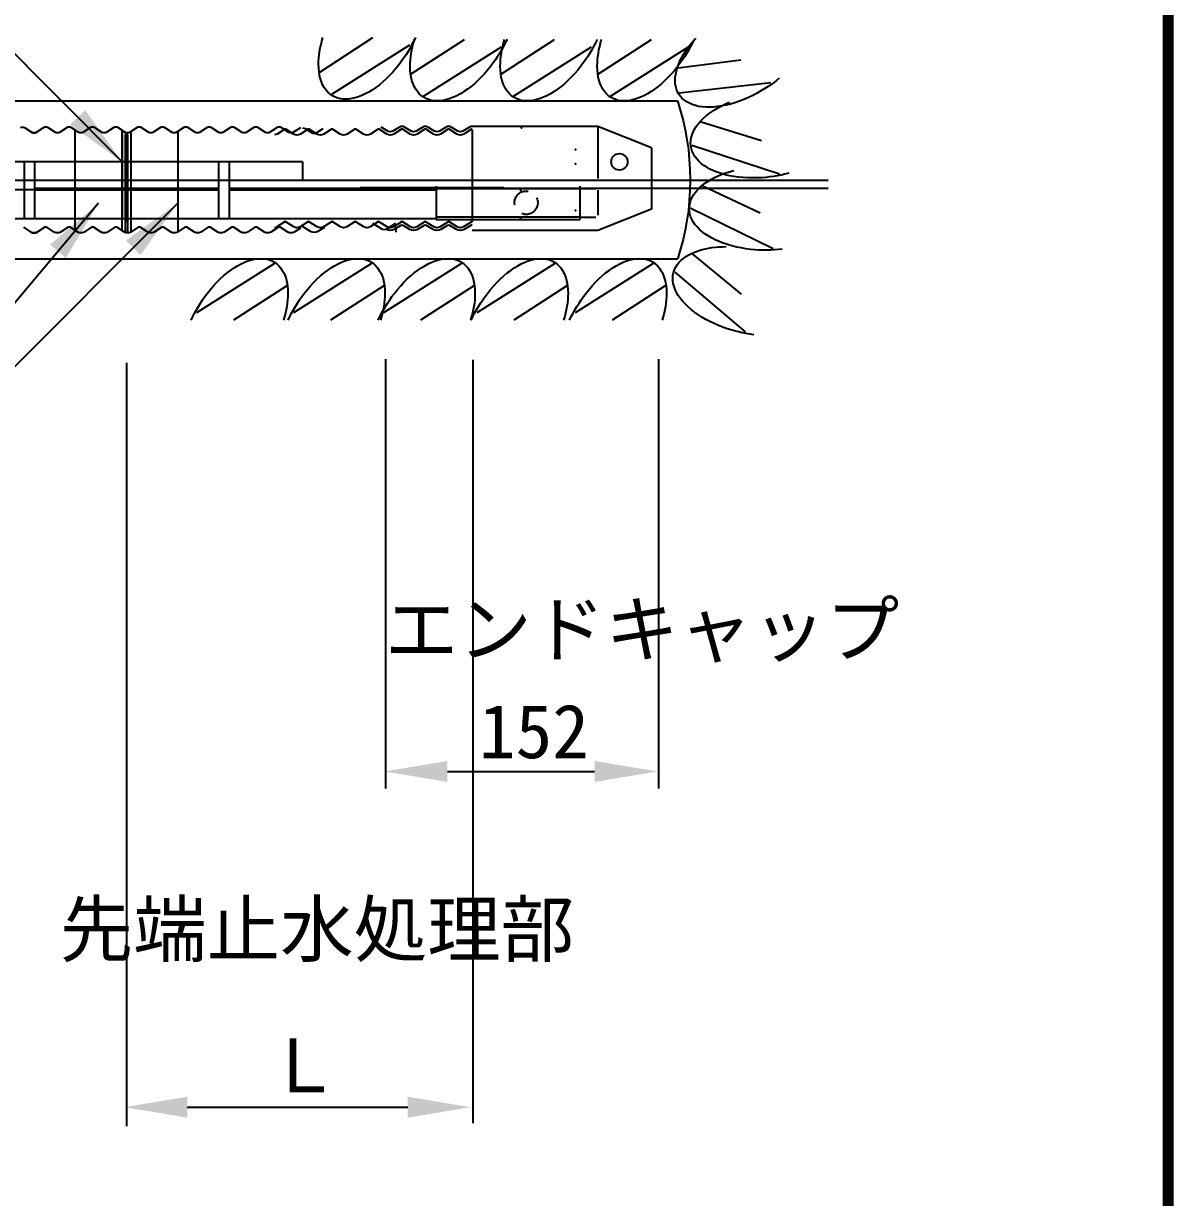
# Model space of a CAD drawing. Extents: x 510 to 34067, y -2197 to 5780.
# Drawn here: x 26121 to 26761, y 3546 to 4199 of the extents above; entities that cross this region are included whole.
import ezdxf

# ---------------------------------------------------------------- set-up
doc = ezdxf.new("R2010")
doc.units = 0
doc.linetypes.add('CENTER', pattern=[2, 1.25, -0.25, 0.25, -0.25])
doc.linetypes.add('HIDDENX2', pattern=[19.05, 12.7, -6.35])
doc.layers.get('0').update_dxf_attribs({"linetype": 'CONTINUOUS'})
doc.layers.get('DEFPOINTS').update_dxf_attribs({"linetype": 'CONTINUOUS'})
for name, color, linetype in [('DIM', 5, 'CONTINUOUS'), ('DRAW', 7, 'CONTINUOUS'), ('枠', 7, 'CONTINUOUS')]:
    doc.layers.add(name, color=color, linetype=linetype)
doc.styles.add('STYLE1', font='')
doc.styles.add('STYLE2', font='MSMINCHO.TTF')
doc.styles.get('STYLE1').set_extended_font_data('MS PGothic')
doc.dimstyles.get("Standard").update_dxf_attribs({"dimscale": 0, "dimtxt": 0.0001, "dimasz": 35, "dimexe": 0, "dimexo": 0, "dimgap": 0, "dimtad": 1, "dimdec": 4, "dimdsep": 46, "dimlunit": 6, "dimtxsty": 'STYLE2', "dimcen": 0, "dimadec": 0, "dimazin": 0, "dimtfac": 1, "dimtdec": 4, "dimtofl": 0, "dimtmove": 0, "dimatfit": 2, "dimfxl": 0, "dimtolj": 1, "dimtzin": 0, "dimarcsym": 0})
doc.dimstyles.new('STANDARD$7', dxfattribs={"dimscale": 0, "dimtxt": 0.0001, "dimasz": 35, "dimexe": 0, "dimexo": 0, "dimgap": 0, "dimtad": 1, "dimdec": 4, "dimdsep": 46, "dimlunit": 6, "dimtxsty": 'STYLE1', "dimcen": 0, "dimadec": 0, "dimazin": 0, "dimtfac": 1, "dimtdec": 4, "dimtofl": 0, "dimtmove": 0, "dimatfit": 2, "dimfxl": 0, "dimtolj": 1, "dimtzin": 0, "dimarcsym": 0})

# ---------------------------------------------------------------- blocks, each defined once
blk = doc.blocks.new('*D42')
at = {"layer": 'DEFPOINTS', "color": 0, "linetype": 'Continuous', "transparency": 16777216}
for p in [(26177.25, 3596.12), (26369.96, 3596.12), (26369.96, 3596.12)]:
    blk.add_point(p, dxfattribs=at)
at = {"layer": 'DIM', "color": 0, "linetype": 'Continuous', "lineweight": -2, "transparency": 16777216}
blk.add_line((26212.25, 3596.12), (26334.96, 3596.12), dxfattribs=at)
at = {"layer": 'DIM', "color": 0, "linetype": 'Continuous', "transparency": 16777216}
for points in [[(26212.25, 3601.95), (26212.25, 3590.29), (26177.25, 3596.12)], [(26334.96, 3601.95), (26334.96, 3590.29), (26369.96, 3596.12)]]:
    blk.add_solid(points, dxfattribs=at)
at = {"layer": 'DIM', "color": 0, "linetype": 'Continuous', "transparency": 16777216, "insert": (26273.6, 3596.12), "char_height": 0.0001, "attachment_point": 5, "style": 'STYLE2'}
blk.add_mtext('\\A1;192.7085', dxfattribs=at)
blk = doc.blocks.new('*D43')
at = {"layer": 'DEFPOINTS', "color": 0, "linetype": 'Continuous', "transparency": 16777216}
for p in [(26322.04, 3783.03), (26474.04, 3783.03), (26474.04, 3783.03)]:
    blk.add_point(p, dxfattribs=at)
at = {"layer": 'DIM', "color": 0, "linetype": 'Continuous', "lineweight": -2, "transparency": 16777216}
blk.add_line((26357.04, 3783.03), (26439.04, 3783.03), dxfattribs=at)
at = {"layer": 'DIM', "color": 0, "linetype": 'Continuous', "transparency": 16777216}
for points in [[(26357.04, 3788.86), (26357.04, 3777.19), (26322.04, 3783.03)], [(26439.04, 3788.86), (26439.04, 3777.19), (26474.04, 3783.03)]]:
    blk.add_solid(points, dxfattribs=at)
at = {"layer": 'DIM', "color": 0, "linetype": 'Continuous', "transparency": 16777216, "insert": (26398.04, 3783.03), "char_height": 0.0001, "attachment_point": 5, "style": 'STYLE2'}
blk.add_mtext('\\A1;152', dxfattribs=at)

msp = doc.modelspace()

# ---------------------------------------------------------------- linework, layer by layer
for p, q in [((26276.40494, 4122.3993), (26276.40494, 4112.3193)), ((26131.6287, 4106.8193), (26108.20494, 4106.8193)), ((26235.90543, 4106.75559), (26255.78012, 4106.75559)), ((26236.26035, 4107.81971), (26256.13504, 4107.81971))]:
    msp.add_line(p, q)
msp.add_lwpolyline([(18658.29709, 83.42352), (26758.29709, 83.42352), (26758.29709, 5739.42352), (18658.29709, 5739.42352)], close=True)
at = {"layer": 'DIM', "color": 0, "linetype": 'Continuous'}
for p, q in [((26178.40494, 4010.5404), (26178.40494, 3585.5404)), ((26322.51141, 4012.5404), (26322.51141, 3773.5404)), ((26371.21301, 4012.27504), (26371.21301, 3587.27504)), ((26474.51141, 4012.5404), (26474.51141, 3773.5404))]:
    msp.add_line(p, q, dxfattribs=at)
at = {"layer": 'DRAW', "color": 0, "linetype": 'Continuous'}
for p, q in [((26285.97899, 4172.40972), (26315.56519, 4191.60392)), ((26336.97899, 4171.40972), (26366.56519, 4190.60392)), ((26387.14319, 4171.40972), (26416.72939, 4190.60392)), ((26441.14319, 4171.40972), (26470.72939, 4190.60392)), ((26292.74639, 4160.07082), (26336.18709, 4187.49092)), ((26343.74639, 4159.07082), (26387.18709, 4186.49092)), ((26393.91059, 4159.07082), (26437.35129, 4186.49092)), ((26447.91059, 4159.07082), (26491.35129, 4186.49092)), ((26485.46039, 4174.8277), (26520.45089, 4179.2352)), ((26486.18449, 4160.7734), (26537.22839, 4166.5585)), ((23998.14615, 4156.36932), (26485.09293, 4156.36932)), ((26498.27749, 4144.7605), (26531.95639, 4134.2969)), ((26149.90494, 4084.13803), (26149.90494, 4140.05283)), ((26175.90494, 4084.13803), (26175.90494, 4140.05283)), ((26175.90494, 4140.05283), (26175.90494, 4090.8193)), ((26177.90494, 4138.80226), (26177.90494, 4088.8193)), ((26178.90494, 4088.8193), (26178.90494, 4138.52181)), ((26180.90494, 4139.35254), (26180.90494, 4083.43986)), ((26180.90494, 4139.35254), (26180.90494, 4090.8193)), ((26206.90494, 4139.35254), (26206.90494, 4083.43986)), ((26370.77014, 4140.34181), (26370.77014, 4089.1312)), ((26177.90494, 4082.9945), (26177.90494, 4137.32154)), ((26178.90494, 4137.32154), (26178.90494, 4082.82263)), ((26493.12229, 4131.6658), (26541.98629, 4115.8148)), ((19372.66355, 4112.3193), (26569.08724, 4112.3193)), ((26127.20494, 4107.8193), (26229.60494, 4107.8193)), ((26248.60494, 4107.8193), (26569.08724, 4107.8193)), ((26499.27749, 4109.1389), (26531.11309, 4093.9646)), ((26492.30189, 4096.9164), (26538.39559, 4074.2377)), ((26328.40494, 4086.31447), (26328.40494, 4083.3193)), ((24061.04848, 4068.36932), (26485.12832, 4068.36932)), ((26260.83279, 4065.83007), (26217.39209, 4038.40997)), ((26314.83279, 4065.83007), (26271.39209, 4038.40997)), ((26364.99699, 4065.83007), (26321.55629, 4038.40997)), ((26416.80599, 4065.83007), (26373.36519, 4038.40997)), ((26471.63029, 4065.83007), (26428.18949, 4038.40997)), ((26493.35749, 4071.1975), (26520.53269, 4048.7192)), ((26483.61239, 4061.0447), (26522.78569, 4027.8122)), ((26267.60019, 4053.49117), (26238.01399, 4034.29697)), ((26321.60019, 4053.49117), (26292.01399, 4034.29697)), ((26371.76439, 4053.49117), (26342.17819, 4034.29697)), ((26423.57339, 4053.49117), (26393.98719, 4034.29697)), ((26478.39769, 4053.49117), (26448.81139, 4034.29697))]:
    msp.add_line(p, q, dxfattribs=at)
at = {"layer": 'DRAW', "color": 0}
for p, q in [((26440.77014, 4142.16621), (26370.77014, 4142.16621)), ((26440.77014, 4142.16621), (26440.77014, 4113.16621)), ((26470.77014, 4130.16621), (26440.77014, 4142.16621)), ((26470.77014, 4130.16621), (26470.77014, 4096.16621)), ((26276.40494, 4122.3993), (25320.11862, 4122.3993)), ((26121.33647, 4122.04458), (26121.33647, 4090.46458)), ((26127.20494, 4122.3993), (26127.20494, 4090.8193)), ((26229.60494, 4122.3993), (26229.60494, 4090.8193)), ((26235.47346, 4122.3993), (26235.47346, 4090.8193)), ((26127.20494, 4106.8193), (26229.60494, 4106.8193)), ((26248.60494, 4106.8193), (26350.77014, 4106.8193)), ((26308.40494, 4108.0693), (26388.40494, 4108.0693)), ((26350.77014, 4108.91621), (26350.77014, 4090.41621)), ((26350.77014, 4107.66621), (26430.77014, 4107.66621)), ((26430.77014, 4108.91621), (26430.77014, 4090.41621)), ((26430.77014, 4107.66621), (26439.77014, 4107.66621)), ((26440.77014, 4106.66621), (26440.77014, 4092.66621)), ((26470.77014, 4096.16621), (26440.77014, 4084.16621)), ((25898.02876, 4090.8193), (26350.77014, 4090.8193)), ((26430.77014, 4091.66621), (26350.77014, 4091.66621)), ((26350.77014, 4090.41621), (26430.77014, 4090.41621)), ((26430.77014, 4091.66621), (26439.77014, 4091.66621)), ((26440.77014, 4084.16621), (26370.77014, 4084.16621))]:
    msp.add_line(p, q, dxfattribs=at)
at = {"layer": 'DRAW', "color": 0, "linetype": 'CENTER'}
msp.add_line((26202.98571, 4112.3193), (26427.98571, 4112.3193), dxfattribs=at)
at = {"layer": 'DRAW', "color": 0, "linetype": 'Continuous'}
for points in [[(26339.24929, 4191.60392), (26338.31569, 4189.64722), (26337.32599, 4187.71712), (26336.28009, 4185.81352), (26335.17819, 4183.93662), (26334.01999, 4182.08612), (26332.80579, 4180.26232), (26331.53539, 4178.46502), (26330.20889, 4176.69432), (26328.46019, 4174.50662), (26326.67779, 4172.43782), (26324.86159, 4170.48762), (26323.01169, 4168.65632), (26321.12799, 4166.94362), (26319.21059, 4165.34972), (26317.25939, 4163.87442), (26315.27459, 4162.51802), (26313.28929, 4161.30172), (26311.33749, 4160.24772), (26309.41899, 4159.35582), (26307.53389, 4158.62612), (26305.68199, 4158.05842), (26303.86349, 4157.65312), (26302.07829, 4157.40982), (26300.32659, 4157.32882), (26298.63709, 4157.40982), (26297.03899, 4157.65312), (26295.53229, 4158.05842), (26294.11699, 4158.62612), (26292.79309, 4159.35582), (26291.56069, 4160.24772), (26290.41959, 4161.30172), (26289.37009, 4162.51802), (26288.42859, 4163.87442), (26287.61229, 4165.34972), (26286.92099, 4166.94362), (26286.35479, 4168.65632), (26285.91359, 4170.48762), (26285.59759, 4172.43782), (26285.40659, 4174.50662), (26285.34069, 4176.69432), (26285.37619, 4178.46502), (26285.48839, 4180.26232), (26285.67709, 4182.08622), (26285.94249, 4183.93672), (26286.28429, 4185.81372), (26286.70279, 4187.71742), (26287.19789, 4189.64772), (26287.76959, 4191.60462)], [(26390.24929, 4190.60392), (26389.31569, 4188.64722), (26388.32599, 4186.71712), (26387.28009, 4184.81352), (26386.17819, 4182.93662), (26385.01999, 4181.08612), (26383.80579, 4179.26232), (26382.53539, 4177.46502), (26381.20889, 4175.69432), (26379.46019, 4173.50662), (26377.67779, 4171.43782), (26375.86159, 4169.48762), (26374.01169, 4167.65632), (26372.12799, 4165.94362), (26370.21059, 4164.34972), (26368.25939, 4162.87442), (26366.27459, 4161.51802), (26364.28929, 4160.30172), (26362.33749, 4159.24772), (26360.41899, 4158.35582), (26358.53389, 4157.62612), (26356.68199, 4157.05842), (26354.86349, 4156.65312), (26353.07829, 4156.40982), (26351.32659, 4156.32882), (26349.63709, 4156.40982), (26348.03899, 4156.65312), (26346.53229, 4157.05842), (26345.11699, 4157.62612), (26343.79309, 4158.35582), (26342.56069, 4159.24772), (26341.41959, 4160.30172), (26340.37009, 4161.51802), (26339.42859, 4162.87442), (26338.61229, 4164.34972), (26337.92099, 4165.94362), (26337.35479, 4167.65632), (26336.91359, 4169.48762), (26336.59759, 4171.43782), (26336.40659, 4173.50662), (26336.34069, 4175.69432), (26336.37619, 4177.46502), (26336.48839, 4179.26232), (26336.67709, 4181.08622), (26336.94249, 4182.93672), (26337.28429, 4184.81372), (26337.70279, 4186.71742), (26338.19789, 4188.64772), (26338.76959, 4190.60462)], [(26440.41349, 4190.60392), (26439.47989, 4188.64722), (26438.49019, 4186.71712), (26437.44429, 4184.81352), (26436.34239, 4182.93662), (26435.18419, 4181.08612), (26433.96999, 4179.26232), (26432.69959, 4177.46502), (26431.37309, 4175.69432), (26429.62439, 4173.50662), (26427.84199, 4171.43782), (26426.02579, 4169.48762), (26424.17589, 4167.65632), (26422.29219, 4165.94362), (26420.37479, 4164.34972), (26418.42359, 4162.87442), (26416.43879, 4161.51802), (26414.45359, 4160.30172), (26412.50179, 4159.24772), (26410.58329, 4158.35582), (26408.69819, 4157.62612), (26406.84629, 4157.05842), (26405.02779, 4156.65312), (26403.24259, 4156.40982), (26401.49079, 4156.32882), (26399.80129, 4156.40982), (26398.20319, 4156.65312), (26396.69649, 4157.05842), (26395.28129, 4157.62612), (26393.95739, 4158.35582), (26392.72499, 4159.24772), (26391.58389, 4160.30172), (26390.53439, 4161.51802), (26389.59289, 4162.87442), (26388.77649, 4164.34972), (26388.08519, 4165.94362), (26387.51899, 4167.65632), (26387.07779, 4169.48762), (26386.76179, 4171.43782), (26386.57079, 4173.50662), (26386.50489, 4175.69432), (26386.54039, 4177.46502), (26386.65259, 4179.26232), (26386.84129, 4181.08622), (26387.10669, 4182.93672), (26387.44849, 4184.81372), (26387.86699, 4186.71742), (26388.36209, 4188.64772), (26388.93379, 4190.60462)], [(26494.41349, 4190.60392), (26493.47989, 4188.64722), (26492.49019, 4186.71712), (26491.44429, 4184.81352), (26490.34239, 4182.93662), (26489.18419, 4181.08612), (26487.96999, 4179.26232), (26486.69959, 4177.46502), (26485.37309, 4175.69432), (26483.62439, 4173.50662), (26481.84199, 4171.43782), (26480.02579, 4169.48762), (26478.17589, 4167.65632), (26476.29219, 4165.94362), (26474.37479, 4164.34972), (26472.42359, 4162.87442), (26470.43879, 4161.51802), (26468.45359, 4160.30172), (26466.50179, 4159.24772), (26464.58329, 4158.35582), (26462.69819, 4157.62612), (26460.84629, 4157.05842), (26459.02779, 4156.65312), (26457.24259, 4156.40982), (26455.49079, 4156.32882), (26453.80129, 4156.40982), (26452.20319, 4156.65312), (26450.69649, 4157.05842), (26449.28129, 4157.62612), (26447.95739, 4158.35582), (26446.72499, 4159.24772), (26445.58389, 4160.30172), (26444.53439, 4161.51802), (26443.59289, 4162.87442), (26442.77649, 4164.34972), (26442.08519, 4165.94362), (26441.51899, 4167.65632), (26441.07779, 4169.48762), (26440.76179, 4171.43782), (26440.57079, 4173.50662), (26440.50489, 4175.69432), (26440.54039, 4177.46502), (26440.65259, 4179.26232), (26440.84129, 4181.08622), (26441.10669, 4182.93672), (26441.44849, 4184.81372), (26441.86699, 4186.71742), (26442.36209, 4188.64772), (26442.93379, 4190.60462)], [(26541.77519, 4168.9292), (26540.08309, 4167.5736), (26538.35219, 4166.2665), (26536.58229, 4165.0077), (26534.77339, 4163.7973), (26532.92539, 4162.6351), (26531.03849, 4161.5214), (26529.11259, 4160.456), (26527.14769, 4159.4391), (26524.62129, 4158.2303), (26522.11629, 4157.1432), (26519.63249, 4156.1776), (26517.16999, 4155.3338), (26514.72869, 4154.6114), (26512.30879, 4154.0106), (26509.91009, 4153.5314), (26507.53279, 4153.1738), (26505.21609, 4152.9425), (26503.00019, 4152.8428), (26500.88469, 4152.8745), (26498.86989, 4153.0379), (26496.95559, 4153.3326), (26495.14189, 4153.7589), (26493.42869, 4154.3167), (26491.81619, 4155.0061), (26490.33019, 4155.8142), (26488.99719, 4156.7286), (26487.81699, 4157.7492), (26486.78979, 4158.8761), (26485.91539, 4160.1092), (26485.19389, 4161.4485), (26484.62519, 4162.894), (26484.20949, 4164.4459), (26483.95209, 4166.0768), (26483.85899, 4167.7603), (26483.93009, 4169.4962), (26484.16559, 4171.2847), (26484.56529, 4173.1255), (26485.12929, 4175.0189), (26485.85749, 4176.9647), (26486.75009, 4178.9631), (26487.55259, 4180.5418), (26488.43569, 4182.1113), (26489.39929, 4183.6713), (26490.44349, 4185.222), (26491.56809, 4186.7632), (26492.77329, 4188.2951), (26494.05889, 4189.8176), (26495.42519, 4191.3308)], [(26485.09293, 4156.36932), (26485.28717, 4155.8192), (26486.90417, 4150.7232), (26488.30567, 4145.5298), (26489.49147, 4140.2386), (26490.46187, 4134.85), (26491.21647, 4129.3636), (26491.75557, 4123.7798), (26492.07897, 4118.0982), (26492.18687, 4112.3192), (26492.07897, 4106.54), (26491.75557, 4100.8586), (26491.21647, 4095.2746), (26490.46187, 4089.7884), (26489.49147, 4084.3996), (26488.30567, 4079.1086), (26486.90417, 4073.915), (26485.28717, 4068.8192), (26485.12832, 4068.36932)], [(26547.10649, 4116.092), (26545.00529, 4115.5578), (26542.88859, 4115.0839), (26540.75639, 4114.6701), (26538.60879, 4114.3166), (26536.44559, 4114.0231), (26534.26699, 4113.7899), (26532.07279, 4113.6167), (26529.86319, 4113.5038), (26527.06309, 4113.4485), (26524.33279, 4113.4952), (26521.67209, 4113.6437), (26519.08109, 4113.8942), (26516.55969, 4114.2465), (26514.10799, 4114.7007), (26511.72599, 4115.2568), (26509.41369, 4115.9149), (26507.20889, 4116.6627), (26505.15029, 4117.4888), (26503.23749, 4118.3929), (26501.47079, 4119.3752), (26499.84989, 4120.4355), (26498.37509, 4121.574), (26497.04609, 4122.7905), (26495.86329, 4124.0853), (26494.84479, 4125.4357), (26494.00959, 4126.8197), (26493.35739, 4128.2371), (26492.88839, 4129.6881), (26492.60239, 4131.1724), (26492.49969, 4132.6903), (26492.57999, 4134.2416), (26492.84349, 4135.8264), (26493.28389, 4137.4177), (26493.89559, 4138.9888), (26494.67859, 4140.5397), (26495.63289, 4142.0705), (26496.75839, 4143.581), (26498.05519, 4145.0715), (26499.52319, 4146.5417), (26501.16259, 4147.9918), (26502.54639, 4149.097), (26503.99969, 4150.1605), (26505.52239, 4151.182), (26507.11449, 4152.1618), (26508.77599, 4153.0996), (26510.50689, 4153.9957), (26512.30719, 4154.8499), (26514.17709, 4155.6624)], [(26543.50269, 4073.7796), (26541.34669, 4073.5515), (26539.18409, 4073.3853), (26537.01469, 4073.2808), (26534.83859, 4073.2382), (26532.65569, 4073.2571), (26530.46609, 4073.338), (26528.26969, 4073.4805), (26526.06669, 4073.6849), (26523.28749, 4074.0308), (26520.59189, 4074.4676), (26517.97979, 4074.9952), (26515.45129, 4075.6138), (26513.00619, 4076.3232), (26510.64479, 4077.1235), (26508.36679, 4078.0147), (26506.17239, 4078.9968), (26504.09739, 4080.0524), (26502.17799, 4081.1644), (26500.41419, 4082.3328), (26498.80619, 4083.5578), (26497.35369, 4084.8391), (26496.05689, 4086.1769), (26494.91569, 4087.5711), (26493.93029, 4089.0217), (26493.11549, 4090.5039), (26492.48679, 4091.9932), (26492.04419, 4093.4893), (26491.78759, 4094.9925), (26491.71699, 4096.5024), (26491.83239, 4098.0194), (26492.13379, 4099.5432), (26492.62139, 4101.074), (26493.28489, 4102.5859), (26494.11509, 4104.0534), (26495.11179, 4105.4764), (26496.27529, 4106.855), (26497.60529, 4108.189), (26499.10199, 4109.4786), (26500.76529, 4110.7236), (26502.59519, 4111.9242), (26504.12289, 4112.8201), (26505.71339, 4113.6647), (26507.36649, 4114.4579), (26509.08249, 4115.1998), (26510.86099, 4115.8903), (26512.70239, 4116.5295), (26514.60639, 4117.1174), (26516.57329, 4117.6539)], [(26527.62699, 4026.1226), (26525.48039, 4026.427), (26523.34249, 4026.7931), (26521.21309, 4027.2207), (26519.09229, 4027.7099), (26516.97989, 4028.2605), (26514.87609, 4028.8728), (26512.78079, 4029.5465), (26510.69409, 4030.2819), (26508.08309, 4031.2949), (26505.57539, 4032.3758), (26503.17079, 4033.5243), (26500.86939, 4034.7408), (26498.67099, 4036.0249), (26496.57599, 4037.3769), (26494.58399, 4038.7966), (26492.69529, 4040.2841), (26490.94019, 4041.8137), (26489.34989, 4043.3601), (26487.92419, 4044.9233), (26486.66339, 4046.5034), (26485.56709, 4048.1001), (26484.63559, 4049.7137), (26483.86879, 4051.344), (26483.26679, 4052.9912), (26482.83799, 4054.6273), (26482.59139, 4056.2249), (26482.52689, 4057.7838), (26482.64449, 4059.3042), (26482.94409, 4060.7857), (26483.42589, 4062.2288), (26484.08979, 4063.6331), (26484.93589, 4064.9989), (26485.94799, 4066.3034), (26487.11099, 4067.5242), (26488.42459, 4068.6612), (26489.88909, 4069.7145), (26491.50419, 4070.684), (26493.27009, 4071.5697), (26495.18669, 4072.3716), (26497.25419, 4073.0899), (26498.95419, 4073.5862), (26500.70259, 4074.0176), (26502.49929, 4074.3838), (26504.34439, 4074.685), (26506.23759, 4074.921), (26508.17929, 4075.092), (26510.16919, 4075.1978), (26512.20749, 4075.2386)], [(26214.32989, 4034.29697), (26215.26329, 4036.25357), (26216.25299, 4038.18367), (26217.29879, 4040.08717), (26218.40089, 4041.96427), (26219.55889, 4043.81457), (26220.77319, 4045.63847), (26222.04359, 4047.43577), (26223.37029, 4049.20657), (26225.11889, 4051.39407), (26226.90129, 4053.46287), (26228.71739, 4055.41297), (26230.56739, 4057.24447), (26232.45099, 4058.95707), (26234.36849, 4060.55107), (26236.31959, 4062.02627), (26238.30459, 4063.38287), (26240.28969, 4064.59897), (26242.24149, 4065.65307), (26244.15999, 4066.54497), (26246.04519, 4067.27477), (26247.89699, 4067.84227), (26249.71549, 4068.24767), (26251.50069, 4068.49097), (26253.25259, 4068.57207), (26254.94199, 4068.49097), (26256.54009, 4068.24767), (26258.04679, 4067.84227), (26259.46209, 4067.27477), (26260.78579, 4066.54497), (26262.01829, 4065.65307), (26263.15929, 4064.59897), (26264.20899, 4063.38287), (26265.15029, 4062.02627), (26265.96669, 4060.55107), (26266.65799, 4058.95707), (26267.22429, 4057.24447), (26267.66539, 4055.41297), (26267.98149, 4053.46287), (26268.17249, 4051.39407), (26268.23849, 4049.20657), (26268.20279, 4047.43577), (26268.09069, 4045.63847), (26267.90189, 4043.81457), (26267.63659, 4041.96407), (26267.29469, 4040.08697), (26266.87619, 4038.18327), (26266.38109, 4036.25297), (26265.80959, 4034.29627)], [(26268.32989, 4034.29697), (26269.26329, 4036.25357), (26270.25299, 4038.18367), (26271.29879, 4040.08717), (26272.40089, 4041.96427), (26273.55889, 4043.81457), (26274.77319, 4045.63847), (26276.04359, 4047.43577), (26277.37029, 4049.20657), (26279.11889, 4051.39407), (26280.90129, 4053.46287), (26282.71739, 4055.41297), (26284.56739, 4057.24447), (26286.45099, 4058.95707), (26288.36849, 4060.55107), (26290.31959, 4062.02627), (26292.30459, 4063.38287), (26294.28969, 4064.59897), (26296.24149, 4065.65307), (26298.15999, 4066.54497), (26300.04519, 4067.27477), (26301.89699, 4067.84227), (26303.71549, 4068.24767), (26305.50069, 4068.49097), (26307.25259, 4068.57207), (26308.94199, 4068.49097), (26310.54009, 4068.24767), (26312.04679, 4067.84227), (26313.46209, 4067.27477), (26314.78579, 4066.54497), (26316.01829, 4065.65307), (26317.15929, 4064.59897), (26318.20899, 4063.38287), (26319.15029, 4062.02627), (26319.96669, 4060.55107), (26320.65799, 4058.95707), (26321.22429, 4057.24447), (26321.66539, 4055.41297), (26321.98149, 4053.46287), (26322.17249, 4051.39407), (26322.23849, 4049.20657), (26322.20279, 4047.43577), (26322.09069, 4045.63847), (26321.90189, 4043.81457), (26321.63659, 4041.96407), (26321.29469, 4040.08697), (26320.87619, 4038.18327), (26320.38109, 4036.25297), (26319.80959, 4034.29627)], [(26318.49409, 4034.29697), (26319.42749, 4036.25357), (26320.41719, 4038.18367), (26321.46299, 4040.08717), (26322.56509, 4041.96427), (26323.72309, 4043.81457), (26324.93739, 4045.63847), (26326.20779, 4047.43577), (26327.53449, 4049.20657), (26329.28309, 4051.39407), (26331.06549, 4053.46287), (26332.88159, 4055.41297), (26334.73159, 4057.24447), (26336.61519, 4058.95707), (26338.53269, 4060.55107), (26340.48379, 4062.02627), (26342.46879, 4063.38287), (26344.45389, 4064.59897), (26346.40569, 4065.65307), (26348.32419, 4066.54497), (26350.20939, 4067.27477), (26352.06119, 4067.84227), (26353.87969, 4068.24767), (26355.66489, 4068.49097), (26357.41679, 4068.57207), (26359.10619, 4068.49097), (26360.70429, 4068.24767), (26362.21099, 4067.84227), (26363.62629, 4067.27477), (26364.94999, 4066.54497), (26366.18249, 4065.65307), (26367.32359, 4064.59897), (26368.37329, 4063.38287), (26369.31459, 4062.02627), (26370.13099, 4060.55107), (26370.82219, 4058.95707), (26371.38849, 4057.24447), (26371.82959, 4055.41297), (26372.14569, 4053.46287), (26372.33669, 4051.39407), (26372.40269, 4049.20657), (26372.36699, 4047.43577), (26372.25489, 4045.63847), (26372.06609, 4043.81457), (26371.80079, 4041.96407), (26371.45889, 4040.08697), (26371.04039, 4038.18327), (26370.54529, 4036.25297), (26369.97379, 4034.29627)], [(26370.30309, 4034.29697), (26371.23659, 4036.25357), (26372.22629, 4038.18367), (26373.27209, 4040.08717), (26374.37419, 4041.96427), (26375.53219, 4043.81457), (26376.74649, 4045.63847), (26378.01689, 4047.43577), (26379.34349, 4049.20657), (26381.09199, 4051.39407), (26382.87439, 4053.46287), (26384.69049, 4055.41297), (26386.54049, 4057.24447), (26388.42409, 4058.95707), (26390.34159, 4060.55107), (26392.29269, 4062.02627), (26394.27769, 4063.38287), (26396.26279, 4064.59897), (26398.21459, 4065.65307), (26400.13309, 4066.54497), (26402.01829, 4067.27477), (26403.87009, 4067.84227), (26405.68869, 4068.24767), (26407.47389, 4068.49097), (26409.22579, 4068.57207), (26410.91509, 4068.49097), (26412.51319, 4068.24767), (26414.01989, 4067.84227), (26415.43519, 4067.27477), (26416.75889, 4066.54497), (26417.99139, 4065.65307), (26419.13249, 4064.59897), (26420.18219, 4063.38287), (26421.12349, 4062.02627), (26421.93989, 4060.55107), (26422.63119, 4058.95707), (26423.19749, 4057.24447), (26423.63859, 4055.41297), (26423.95469, 4053.46287), (26424.14569, 4051.39407), (26424.21169, 4049.20657), (26424.17599, 4047.43577), (26424.06389, 4045.63847), (26423.87509, 4043.81457), (26423.60979, 4041.96407), (26423.26789, 4040.08697), (26422.84939, 4038.18327), (26422.35429, 4036.25297), (26421.78279, 4034.29627)], [(26425.12729, 4034.29697), (26426.06079, 4036.25357), (26427.05049, 4038.18367), (26428.09629, 4040.08717), (26429.19839, 4041.96427), (26430.35639, 4043.81457), (26431.57069, 4045.63847), (26432.84109, 4047.43577), (26434.16769, 4049.20657), (26435.91629, 4051.39407), (26437.69869, 4053.46287), (26439.51479, 4055.41297), (26441.36479, 4057.24447), (26443.24839, 4058.95707), (26445.16589, 4060.55107), (26447.11699, 4062.02627), (26449.10199, 4063.38287), (26451.08709, 4064.59897), (26453.03889, 4065.65307), (26454.95739, 4066.54497), (26456.84259, 4067.27477), (26458.69439, 4067.84227), (26460.51289, 4068.24767), (26462.29809, 4068.49097), (26464.04999, 4068.57207), (26465.73939, 4068.49097), (26467.33749, 4068.24767), (26468.84419, 4067.84227), (26470.25949, 4067.27477), (26471.58319, 4066.54497), (26472.81569, 4065.65307), (26473.95679, 4064.59897), (26475.00649, 4063.38287), (26475.94779, 4062.02627), (26476.76419, 4060.55107), (26477.45539, 4058.95707), (26478.02169, 4057.24447), (26478.46279, 4055.41297), (26478.77889, 4053.46287), (26478.96989, 4051.39407), (26479.03589, 4049.20657), (26479.00019, 4047.43577), (26478.88809, 4045.63847), (26478.69939, 4043.81457), (26478.43409, 4041.96407), (26478.09219, 4040.08697), (26477.67369, 4038.18327), (26477.17859, 4036.25297), (26476.60699, 4034.29627)]]:
    msp.add_lwpolyline(points, dxfattribs=at)
at = {"layer": 'DRAW', "color": 0, "linetype": 'Continuous', "flags": 128}
for points in [[(26119.3443, 4141.49568, -0.286956791), (26121.5998, 4141.49568), (26125.85569, 4138.84467, 0.286956791), (26128.11119, 4138.84467)], [(26275.20494, 4141.43618), (26271.06685, 4138.84467, -0.286956791), (26268.81135, 4138.84467), (26264.55546, 4141.49568, 0.286956791), (26262.29997, 4141.49568), (26258.04408, 4138.84467, -0.286956791), (26255.78858, 4138.84467), (26251.55546, 4141.49568, 0.286956791), (26249.29997, 4141.49568), (26245.06685, 4138.84467, -0.286956791), (26242.81135, 4138.84467), (26238.57823, 4141.49568, 0.286956791), (26236.32274, 4141.49568), (26232.08962, 4138.84467, -0.286956791), (26229.83412, 4138.84467), (26225.57823, 4141.49568, 0.286956791), (26223.32274, 4141.49568), (26219.06685, 4138.84467, -0.286956791), (26216.81135, 4138.84467), (26212.57823, 4141.49568, 0.286956791), (26210.32274, 4141.49568), (26206.08962, 4138.84467, -0.286956791), (26203.83412, 4138.84467), (26199.60101, 4141.49568, 0.286956791), (26197.34551, 4141.49568), (26193.11239, 4138.84467, -0.286956791), (26190.85689, 4138.84467), (26186.60101, 4141.49568, 0.286956791), (26184.34551, 4141.49568), (26180.08962, 4138.84467, -0.286956791), (26177.83412, 4138.84467), (26173.60101, 4141.49568, 0.286956791), (26171.34551, 4141.49568), (26167.11239, 4138.84467, -0.286956791), (26164.85689, 4138.84467), (26160.62378, 4141.49568, 0.286956791), (26158.36828, 4141.49568), (26154.13516, 4138.84467, -0.286956791), (26151.87966, 4138.84467), (26147.62378, 4141.49568, 0.286956791), (26145.36828, 4141.49568), (26141.11239, 4138.84467, -0.286956791), (26138.85689, 4138.84467), (26134.62378, 4141.49568, 0.286956791), (26132.36828, 4141.49568), (26128.11239, 4138.84467, -0.286956791), (26125.85689, 4138.84467)], [(26370.77014, 4140.66621, 0.140510227), (26370.43803, 4140.571), (26366.20508, 4137.92008, -0.286880909), (26362.3597, 4137.919), (26358.10332, 4140.57032, 0.287778959), (26357.43696, 4140.57032), (26353.18058, 4137.919, -0.286880909), (26349.33519, 4137.92008), (26345.10224, 4140.571, 0.286680421), (26344.43803, 4140.571), (26340.20508, 4137.92008, -0.287033676), (26336.35796, 4137.92008), (26332.12501, 4140.571, 0.286680421), (26331.4608, 4140.571), (26327.22785, 4137.92008, -0.286880909), (26323.38247, 4137.919), (26319.12609, 4140.57032, 0.287778959), (26318.45973, 4140.57032), (26314.20335, 4137.919, -0.286880909), (26310.35796, 4137.92008), (26306.12501, 4140.571, 0.286680421), (26305.4608, 4140.571), (26301.22785, 4137.92008, -0.287033677), (26297.38073, 4137.92008), (26293.14778, 4140.571, 0.286680421), (26292.48358, 4140.571), (26288.25062, 4137.92008, -0.286880909), (26284.40524, 4137.919), (26280.14886, 4140.57032, 0.287778959), (26279.4825, 4140.57032), (26275.22612, 4137.919, -0.286880909), (26271.38073, 4137.92008), (26267.14778, 4140.571, 0.286680421), (26266.48358, 4140.571), (26262.25062, 4137.92008, -0.109577103), (26260.77014, 4137.39512, -0.109577103)], [(26276.40494, 4141.3193, -0.13541531), (26277.87009, 4140.91716), (26281.46936, 4138.70671, 0.265819348), (26284.34789, 4138.70671), (26287.98086, 4140.91716)], [(26370.77014, 4142.16621, 0.135084018), (26369.3087, 4141.76407), (26365.70943, 4139.55361, -0.265819348), (26362.83091, 4139.55361), (26359.19794, 4141.76407, 0.281807308), (26356.34247, 4141.76407), (26352.7095, 4139.55361, -0.265819348), (26349.83098, 4139.55361), (26346.23171, 4141.76407, 0.275166527), (26343.30884, 4141.76407), (26339.70957, 4139.55361, -0.265819348), (26336.83105, 4139.55361), (26333.23595, 4141.76151, 0.275648829), (26330.30891, 4141.76407), (26326.70965, 4139.55361, -0.265819348), (26323.83112, 4139.55361), (26320.19815, 4141.76407)], [(26120.96423, 4085.97891), (26125.22041, 4083.32772, 0.286858959), (26128.74749, 4083.32835)], [(26275.20494, 4085.52137), (26271.70349, 4083.32857, -0.286891855), (26268.17607, 4083.32772), (26263.91989, 4085.97891, 0.287459444), (26262.93554, 4085.97891), (26258.67936, 4083.32772, -0.28689185), (26255.15194, 4083.32857), (26250.91892, 4085.97952, 0.286787836), (26249.93651, 4085.97952), (26245.70349, 4083.32857, -0.287022578), (26242.17471, 4083.32857), (26237.94169, 4085.97952, 0.286787836), (26236.95928, 4085.97952), (26232.72626, 4083.32857, -0.28689185), (26229.19884, 4083.32772), (26224.94266, 4085.97891, 0.287459444), (26223.95831, 4085.97891), (26219.70213, 4083.32772, -0.286891855), (26216.17471, 4083.32857), (26211.94169, 4085.97952, 0.286787836), (26210.95928, 4085.97952), (26206.72626, 4083.32857, -0.287022593), (26203.19748, 4083.32857), (26198.96446, 4085.97952, 0.286787836), (26197.98205, 4085.97952), (26193.74903, 4083.32857, -0.286891855), (26190.22161, 4083.32772), (26185.96543, 4085.97891, 0.287459444), (26184.98108, 4085.97891), (26180.7249, 4083.32772, -0.286891855), (26177.19748, 4083.32857), (26172.96446, 4085.97952, 0.286787836), (26171.98205, 4085.97952), (26167.74903, 4083.32857, -0.287022593), (26164.22025, 4083.32857), (26159.98723, 4085.97952, 0.286787836), (26159.00482, 4085.97952), (26154.77181, 4083.32857, -0.286891855), (26151.24438, 4083.32772), (26146.98821, 4085.97891, 0.287459444), (26146.00385, 4085.97891), (26141.74767, 4083.32772, -0.286891855), (26138.22025, 4083.32857), (26133.98723, 4085.97952, 0.28712361), (26133.00385, 4085.97891), (26128.74767, 4083.32772, -0.286858959), (26125.22059, 4083.32835)], [(26370.77014, 4089.1312), (26366.04591, 4086.17263, -0.286891853), (26362.51849, 4086.17177), (26357.77014, 4089.12955), (26353.02178, 4086.17177, -0.286891853), (26349.49436, 4086.17263), (26344.77014, 4089.1312), (26340.04591, 4086.17263, -0.287022586), (26336.51713, 4086.17263), (26331.79291, 4089.1312), (26327.06868, 4086.17263, -0.286891853), (26323.54126, 4086.17177), (26318.79291, 4089.12955), (26314.04455, 4086.17177, -0.286891853), (26310.51713, 4086.17263), (26305.79291, 4089.1312), (26301.06868, 4086.17263, -0.287022588), (26297.5399, 4086.17263), (26292.81568, 4089.1312), (26288.09146, 4086.17263, -0.286891853), (26284.56403, 4086.17177), (26279.81568, 4089.12955), (26275.06732, 4086.17177, -0.286891853), (26271.5399, 4086.17263), (26266.81568, 4089.1312), (26262.09146, 4086.17263, -0.106762586), (26260.77014, 4085.69584, -0.106762586)], [(26276.40494, 4086.31446, -0.134215691), (26277.09546, 4086.12777), (26280.7022, 4083.91273, 0.268749368), (26285.11208, 4083.91101), (26288.76054, 4086.13089)], [(26315.42932, 4088.2843), (26320.15354, 4085.32572, 0.286891853), (26323.68097, 4085.32487), (26328.40494, 4088.26746)], [(26370.7701, 4087.16137, 0.133512256), (26370.08334, 4086.97468), (26366.4766, 4084.75964, -0.268749368), (26362.06672, 4084.75791), (26358.41614, 4086.97908, 0.282535851), (26357.12428, 4086.97908), (26353.4737, 4084.75791, -0.268749368), (26349.06382, 4084.75964), (26345.45709, 4086.97467, 0.27184296), (26344.08346, 4086.97467), (26340.47674, 4084.75964, -0.268958669), (26336.06389, 4084.75964), (26332.45999, 4086.97293, 0.272541269), (26331.08355, 4086.97468), (26327.47681, 4084.75964, -0.268749368), (26323.06693, 4084.75791)]]:
    msp.add_lwpolyline(points, format="xyb", dxfattribs=at)
at = {"layer": 'DRAW', "color": 0}
msp.add_circle((26452.82423, 4122.44703), 4.559, dxfattribs=at)
at = {"layer": 'DRAW', "color": 0, "linetype": 'HIDDENX2'}
msp.add_circle((26400.90693, 4099.66621), 6.5, dxfattribs=at)
at = {"layer": 'DRAW', "color": 0}
for centre, start, end in [((26397.40494, 4105.8193), 0, 90), ((26397.40494, 4091.8193), 270, 0)]:
    msp.add_arc(centre, 1, start, end, dxfattribs=at)
at = {"layer": 'DRAW', "color": 0, "linetype": 'ByBlock'}
for p in [(26398.40494, 4141.3193), (26398.40494, 4141.3193), (26428.40494, 4129.3193), (26428.40494, 4129.3193), (26428.40494, 4129.3193), (26428.40494, 4121.3193), (26428.40494, 4095.3193)]:
    msp.add_point(p, dxfattribs=at)
at = {"layer": '枠', "linetype": 'Continuous', "const_width": 6.075}
msp.add_lwpolyline([(26758.29709, 83.42352), (26758.29709, 5742.46102)], dxfattribs=at)

# ---------------------------------------------------------------- texts
at = {"color": 0, "linetype": 'ByBlock', "insert": (26668.05235, 4034.52581), "char_height": 2.5, "attachment_point": 5}
msp.add_mtext('\\~', dxfattribs=at)
at = {"color": 0, "linetype": 'ByBlock', "insert": (26750.95225, 3955.66302), "char_height": 2.5, "attachment_point": 5, "rotation": 319.5022942}
msp.add_mtext('\\~', dxfattribs=at)
at = {"layer": 'DIM', "color": 0, "linetype": 'Continuous', "style": 'STYLE2'}
for s, p in [('エンドキャップ', (26322.20555, 3847.22739)), ('152', (26374.6485, 3790.40934)), ('先端止水処理部', (26141.21382, 3680.25261)), (' Ｌ', (26236.36892, 3604.46503))]:
    msp.add_text(s, height=30, dxfattribs=at).set_placement(p)

# ---------------------------------------------------------------- dimensions: what is measured, and where the dimension line sits
at = {"layer": 'DIM', "color": 0, "linetype": 'Continuous'}
for base, p1, p2, picture, middle in [((26474.04414, 3783.02785), (26322.04414, 3783.02785), (26474.04414, 3783.02785), '*D43', (26398.04414, 3783.0279)), ((26369.95645, 3596.11862), (26177.24798, 3596.11862), (26369.95645, 3596.11862), '*D42', (26273.60222, 3596.11867))]:
    dim = msp.add_linear_dim(base=base, p1=p1, p2=p2, dimstyle='Standard', override={"dimscale": 1}, dxfattribs=at)
    dim.commit()
    dim.dimension.update_dxf_attribs({"geometry": picture, "text_midpoint": middle})

# ---------------------------------------------------------------- leaders
for points in [[(26175.90494, 4122.3993), (25997.07468, 4302.3194)], [(26162.74895, 4099.40588), (25931.98739, 3824.41877)], [(26206.90494, 4099.33632), (25931.98739, 3824.41877)]]:
    msp.add_leader(points, dimstyle='STANDARD$7', override={"dimscale": 1}, dxfattribs=at)

doc.saveas('drawing.dxf')
